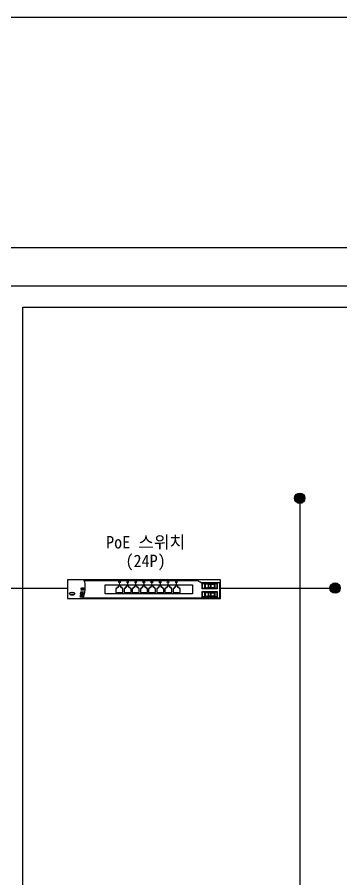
# Model space of a CAD drawing. Header units: millimetres. Extents: x 4 to 3929, y -454 to 587.
# Drawn here: x 1069.4 to 1225.2, y 172.4 to 587.1 of the extents above; entities that cross this region are included whole.
import ezdxf
from ezdxf.enums import TextEntityAlignment as Align

# ---------------------------------------------------------------- set-up
doc = ezdxf.new("R2010")
doc.units = ezdxf.units.MM
doc.header["$LTSCALE"] = 10
doc.layers.get('Defpoints').update_dxf_attribs({"color": 200})
for name, color, linetype in [('CZ-LIN1', 7, 'Continuous'), ('CZ-SYMB', 2, 'Continuous'), ('CZ-TABL-LIN1', 4, 'Continuous'), ('CZ-TEX2', 3, 'Continuous')]:
    doc.layers.add(name, color=color, linetype=linetype)
doc.styles.add('굴림체', font='GulimChe.ttf')

# ---------------------------------------------------------------- blocks, each defined once
blk = doc.blocks.new('WO')
at = {"layer": 'CZ-LIN1'}
h = blk.add_hatch(color=256, dxfattribs=at)
h.dxf.hatch_style = 1
edge = h.paths.add_edge_path()
edge.add_arc((0, 0), 2.5, 0, 360)
blk.add_circle((0, 0), 2.5, dxfattribs=at)

msp = doc.modelspace()

# ---------------------------------------------------------------- linework, layer by layer
at = {"layer": 'CZ-LIN1'}
for p, q in [((1205.45, 355.57), (1205.45, 131.2)), ((1044.77, 312.33), (1093.66, 312.33)), ((1167.31, 312.33), (1222.46, 312.33))]:
    msp.add_line(p, q, dxfattribs=at)
at = {"layer": 'CZ-SYMB'}
for p, q in [((1093.66, 316.3), (1093.66, 307.34)), ((1167.31, 316.3), (1093.66, 316.3)), ((1167.31, 307.34), (1167.31, 316.3)), ((1093.66, 307.34), (1167.31, 307.34))]:
    msp.add_line(p, q, dxfattribs=at)
for points in [[(1101.26, 307.7, 0.107262), (1102.13, 312.91, 0.146956), (1101.67, 315.94, -3.030271)], [(1101.67, 315.94), (1154.79, 315.94), (1156.02, 315.94, -0.095661), (1156.08, 315.93)], [(1167.02, 314.85), (1158.49, 314.85, -0.131388), (1157.49, 315.12), (1156.08, 315.93)]]:
    msp.add_lwpolyline(points, format="xyb", dxfattribs=at)
for points in [[(1100.29, 311.72), (1101.16, 311.72, -0.414214), (1101.32, 311.56), (1101.32, 311.43, -0.414214), (1101.16, 311.27), (1100.29, 311.27, -0.414214), (1100.13, 311.43), (1100.13, 311.56, -0.414214)], [(1100.4, 312.38), (1101.27, 312.38, -0.414214), (1101.43, 312.22), (1101.43, 312.09, -0.414214), (1101.27, 311.93), (1100.4, 311.93, -0.414214), (1100.24, 312.09), (1100.24, 312.22, -0.414214)], [(1099.84, 308.35), (1100.71, 308.35, -0.414214), (1100.87, 308.19), (1100.87, 308.06, -0.414214), (1100.71, 307.9), (1099.84, 307.9, -0.414214), (1099.68, 308.06), (1099.68, 308.19, -0.414214)], [(1099.96, 309.01), (1100.82, 309.01, -0.414214), (1100.98, 308.85), (1100.98, 308.72, -0.414214), (1100.82, 308.56), (1099.96, 308.56, -0.414214), (1099.8, 308.72), (1099.8, 308.85, -0.414214)], [(1100.1, 309.91), (1100.96, 309.91, -0.414214), (1101.12, 309.75), (1101.12, 309.62, -0.414214), (1100.96, 309.46), (1100.1, 309.46, -0.414214), (1099.93, 309.62), (1099.93, 309.75, -0.414214)], [(1100.21, 310.58), (1101.07, 310.58, -0.414214), (1101.23, 310.41), (1101.23, 310.28, -0.414214), (1101.07, 310.12), (1100.21, 310.12, -0.414214), (1100.05, 310.28), (1100.05, 310.41, -0.414214)]]:
    msp.add_lwpolyline(points, format="xyb", close=True, dxfattribs=at)
for points in [[(1101.26, 307.7), (1167.02, 307.7), (1167.02, 314.85)], [(1118.5, 314.54), (1118.88, 314.54)], [(1122.37, 314.54), (1122.75, 314.54)], [(1126.23, 314.48), (1126.61, 314.48)], [(1130.23, 314.48), (1130.61, 314.48)], [(1134.03, 314.48), (1134.41, 314.48)], [(1138.09, 314.48), (1138.47, 314.48)], [(1141.81, 314.48), (1142.19, 314.48)], [(1145.83, 314.48), (1146.21, 314.48)]]:
    msp.add_lwpolyline(points, dxfattribs=at)
for points in [[(1111.77, 313.92), (1153.75, 313.92), (1153.75, 309.53), (1111.77, 309.53)], [(1116.94, 310.16), (1120.31, 310.16), (1120.31, 312.16), (1119.86, 312.16), (1119.86, 312.63), (1119.25, 312.63), (1119.25, 313.23), (1118, 313.23), (1118, 312.63), (1117.39, 312.63), (1117.39, 312.16), (1116.94, 312.16)], [(1120.87, 310.16), (1124.24, 310.16), (1124.24, 312.16), (1123.79, 312.16), (1123.79, 312.63), (1123.19, 312.63), (1123.19, 313.23), (1121.93, 313.23), (1121.93, 312.63), (1121.32, 312.63), (1121.32, 312.16), (1120.87, 312.16)], [(1124.81, 310.16), (1128.18, 310.16), (1128.18, 312.16), (1127.72, 312.16), (1127.72, 312.63), (1127.12, 312.63), (1127.12, 313.23), (1125.86, 313.23), (1125.86, 312.63), (1125.26, 312.63), (1125.26, 312.16), (1124.81, 312.16)], [(1128.74, 310.16), (1132.11, 310.16), (1132.11, 312.16), (1131.66, 312.16), (1131.66, 312.63), (1131.05, 312.63), (1131.05, 313.23), (1129.79, 313.23), (1129.79, 312.63), (1129.19, 312.63), (1129.19, 312.16), (1128.74, 312.16)], [(1132.67, 310.16), (1136.04, 310.16), (1136.04, 312.16), (1135.59, 312.16), (1135.59, 312.63), (1134.99, 312.63), (1134.99, 313.23), (1133.73, 313.23), (1133.73, 312.63), (1133.12, 312.63), (1133.12, 312.16), (1132.67, 312.16)], [(1136.6, 310.16), (1139.98, 310.16), (1139.98, 312.16), (1139.52, 312.16), (1139.52, 312.63), (1138.92, 312.63), (1138.92, 313.23), (1137.66, 313.23), (1137.66, 312.63), (1137.06, 312.63), (1137.06, 312.16), (1136.6, 312.16)], [(1140.54, 310.16), (1143.91, 310.16), (1143.91, 312.16), (1143.46, 312.16), (1143.46, 312.63), (1142.85, 312.63), (1142.85, 313.23), (1141.59, 313.23), (1141.59, 312.63), (1140.99, 312.63), (1140.99, 312.16), (1140.54, 312.16)], [(1144.47, 310.16), (1147.84, 310.16), (1147.84, 312.16), (1147.39, 312.16), (1147.39, 312.63), (1146.79, 312.63), (1146.79, 313.23), (1145.53, 313.23), (1145.53, 312.63), (1144.92, 312.63), (1144.92, 312.16), (1144.47, 312.16)], [(1158.5, 314.65), (1165.72, 314.65), (1165.72, 311.99), (1158.5, 311.99)], [(1158.67, 314.48), (1165.56, 314.48), (1165.56, 312.16), (1158.67, 312.16)], [(1159.76, 314.48), (1164.55, 314.48), (1164.55, 312.16), (1159.76, 312.16)], [(1159.94, 312.5), (1161.48, 312.64), (1161.48, 314), (1159.94, 314.14)], [(1160.71, 312.36), (1160.82, 312.36), (1160.82, 312.48), (1160.71, 312.48)], [(1161.56, 312.64), (1162.67, 312.64), (1162.67, 314), (1161.56, 314)], [(1162.04, 312.36), (1162.16, 312.36), (1162.16, 312.48), (1162.04, 312.48)], [(1164.28, 312.5), (1162.75, 312.64), (1162.75, 314), (1164.28, 314.14)], [(1163.65, 312.36), (1163.77, 312.36), (1163.77, 312.48), (1163.65, 312.48)], [(1158.5, 310.61), (1165.72, 310.61), (1165.72, 307.96), (1158.5, 307.96)], [(1158.67, 310.45), (1165.56, 310.45), (1165.56, 308.12), (1158.67, 308.12)], [(1159.76, 310.45), (1164.55, 310.45), (1164.55, 308.12), (1159.76, 308.12)], [(1159.94, 308.47), (1161.48, 308.61), (1161.48, 309.97), (1159.94, 310.11)], [(1160.71, 308.33), (1160.82, 308.33), (1160.82, 308.44), (1160.71, 308.44)], [(1161.56, 308.61), (1162.67, 308.61), (1162.67, 309.97), (1161.56, 309.97)], [(1162.04, 308.33), (1162.16, 308.33), (1162.16, 308.44), (1162.04, 308.44)], [(1164.28, 308.47), (1162.75, 308.61), (1162.75, 309.97), (1164.28, 310.11)], [(1163.65, 308.33), (1163.77, 308.33), (1163.77, 308.44), (1163.65, 308.44)]]:
    msp.add_lwpolyline(points, close=True, dxfattribs=at)
for centre in [(1118.68, 315.25), (1122.55, 315.25), (1126.41, 315.18), (1130.41, 315.18), (1134.21, 315.18), (1138.27, 315.18), (1141.98, 315.18), (1146, 315.18)]:
    msp.add_circle(centre, 0.41, dxfattribs=at)
for centre, major_axis, ratio in [((1095.84, 309.63), (-1.22, 0), 0.571431), ((1095.78, 309.63), (-1.16, 0), 0.516669)]:
    msp.add_ellipse(centre, major_axis=major_axis, ratio=ratio, dxfattribs=at)
at = {"layer": 'CZ-TABL-LIN1', "ltscale": 10}
msp.add_lwpolyline([(1530.92, -137.57), (1530.92, -404.96, -0.414214), (1522.92, -412.96), (806.42, -412.96, -0.414214), (798.42, -404.96), (798.42, 476.26), (1522.92, 476.26, -0.414214), (1530.92, 468.26), (1530.92, -48.65)], format="xyb", dxfattribs=at)
at = {"layer": 'CZ-TABL-LIN1', "flags": 128}
for points in [[(812.04, -393.26), (812.04, 457.74), (1384.23, 457.74), (1384.23, -393.26)], [(1072.09, 6.78), (1072.09, 447.59), (1378.65, 447.59), (1378.65, 6.78)]]:
    msp.add_lwpolyline(points, close=True, dxfattribs=at)
at = {"layer": 'Defpoints'}
msp.add_lwpolyline([(761.28, 587.1), (2323.29, 587.1), (2323.29, -454.42), (761.28, -454.42)], close=True, dxfattribs=at)

# ---------------------------------------------------------------- block references
at = {"layer": 'CZ-LIN1'}
for p in [(1205.45, 355.57), (1222.46, 312.33)]:
    msp.add_blockref('WO', p, dxfattribs=at)

# ---------------------------------------------------------------- texts
at = {"layer": 'CZ-TEX2', "style": '굴림체'}
for s, p in [('PoE 스위치', (1131.22, 334.46)), ('(24P)', (1131.22, 324.95))]:
    msp.add_text(s, height=6, dxfattribs=at).set_placement(p, align=Align.MIDDLE)

doc.saveas('drawing.dxf')
